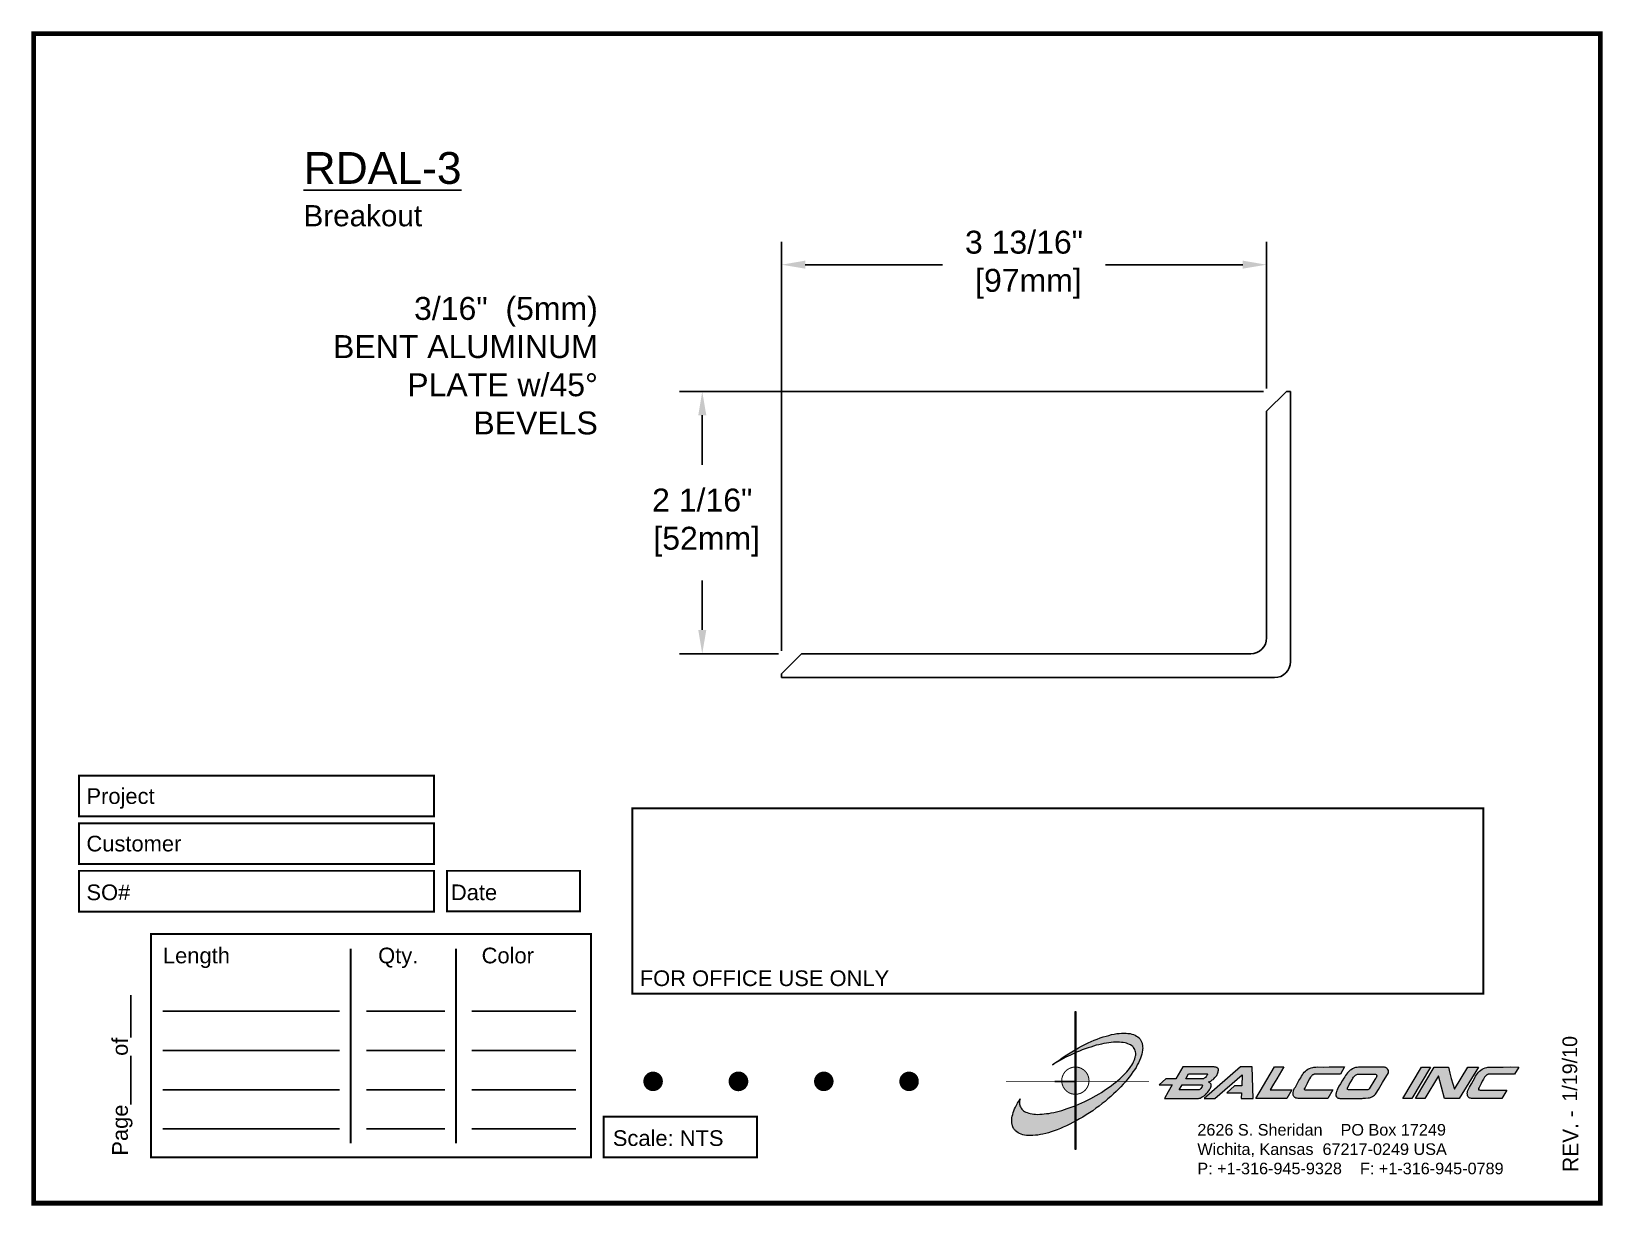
# Paper-space layout 'Layout2' of a CAD drawing. Header units: inches. Extents: x 0.3 to 10.3, y 0.2 to 7.7.
# The model-space entities are those that its viewports show. They can reach past a viewport. Long polylines and large blocks are cut down to what shows.
import ezdxf

# ---------------------------------------------------------------- set-up
doc = ezdxf.new("R2010")
doc.units = ezdxf.units.IN
doc.header["$MEASUREMENT"] = 0
for name, color, linetype in [('Border', 7, 'Continuous'), ('Conditions', 1, 'Continuous'), ('Dimensions', 3, 'Continuous'), ('Metals', 7, 'Continuous'), ('Text', 2, 'Continuous')]:
    doc.layers.add(name, color=color, linetype=linetype)
doc.styles.add('ARIAL', font='arial.ttf')
doc.styles.add('Copyright', font='ERASDEMI.TTF')
doc.dimstyles.new('ARIAL', dxfattribs={"dimtxt": 0.18, "dimasz": 0.1875, "dimexe": 0.18, "dimexo": 0.18, "dimgap": 0.1875, "dimtad": 0, "dimtih": 1, "dimtoh": 1, "dimdec": 4, "dimzin": 0, "dimdsep": 46, "dimlunit": 4, "dimtxsty": 'ARIAL', "dimcen": 0.09, "dimadec": 0, "dimazin": 0, "dimtfac": 1, "dimtdec": 4, "dimtofl": 0, "dimtmove": 0, "dimatfit": 3, "dimfxl": 0, "dimfrac": 2, "dimtolj": 1, "dimtzin": 0, "dimarcsym": 0})

# ---------------------------------------------------------------- blocks, each defined once
blk = doc.blocks.new('CADlogo')
h = blk.add_hatch(color=256)
h.paths.add_polyline_path([(0.918, 1.81), (0.909, 1.81), (0.909, 1.322), (0.918, 1.327)])
h.paths.add_polyline_path([(0.918, 1.285), (0.909, 1.281), (0.909, 1.1), (0.918, 1.1)])
h.paths.add_polyline_path([(0.918, 0.917), (0.909, 0.917), (0.909, 0.762), (0.909, 0.753), (0.91, 0.753), (0.918, 0.753)])
h.paths.add_polyline_path([(0.918, 1.091), (0.918, 1.1), (0.91, 1.1), (0.909, 1.1), (0.909, 0.917), (0.918, 0.917), (0.918, 0.919), (0.915, 0.919)])
h.paths.add_polyline_path([(0.918, 0.412), (0.909, 0.407), (0.909, 0.049), (0.918, 0.049)])
h.paths.add_polyline_path([(0.918, 0.753), (0.909, 0.753), (0.909, 0.606), (0.918, 0.609)])
h.paths.add_polyline_path([(0.918, 0.609), (0.909, 0.606), (0.909, 0.407), (0.918, 0.412)])
h.paths.add_polyline_path([(0.918, 1.327), (0.909, 1.322), (0.909, 1.281), (0.918, 1.285)])
h = blk.add_hatch(color=175)
h.paths.add_polyline_path([(0.574, 0.51), (0.543, 0.506), (0.514, 0.502), (0.487, 0.499), (0.459, 0.499), (0.432, 0.497), (0.406, 0.499), (0.382, 0.5), (0.36, 0.502), (0.338, 0.508), (0.318, 0.511), (0.298, 0.519), (0.282, 0.526), (0.265, 0.533), (0.252, 0.543), (0.24, 0.553), (0.234, 0.559), (0.229, 0.564), (0.22, 0.577), (0.212, 0.592), (0.205, 0.607), (0.203, 0.616), (0.201, 0.627), (0.199, 0.643), (0.201, 0.66), (0.201, 0.671), (0.205, 0.682), (0.207, 0.694), (0.19, 0.667), (0.176, 0.641), (0.161, 0.616), (0.148, 0.59), (0.137, 0.566), (0.128, 0.543), (0.119, 0.519), (0.113, 0.495), (0.108, 0.473), (0.104, 0.451), (0.103, 0.44), (0.103, 0.429), (0.101, 0.409), (0.103, 0.391), (0.104, 0.38), (0.106, 0.371), (0.11, 0.352), (0.115, 0.336), (0.124, 0.318), (0.13, 0.31), (0.135, 0.301), (0.143, 0.294), (0.15, 0.286), (0.165, 0.274), (0.181, 0.263), (0.199, 0.254), (0.22, 0.244), (0.242, 0.237), (0.263, 0.232), (0.289, 0.228), (0.315, 0.226), (0.342, 0.226), (0.371, 0.226), (0.402, 0.23), (0.434, 0.233), (0.467, 0.239), (0.499, 0.246), (0.534, 0.254), (0.571, 0.263), (0.606, 0.275), (0.644, 0.286), (0.682, 0.301), (0.721, 0.318), (0.759, 0.334), (0.799, 0.352), (0.841, 0.371), (0.882, 0.393), (0.909, 0.407), (0.909, 0.606), (0.884, 0.596), (0.847, 0.583), (0.81, 0.57), (0.774, 0.559), (0.739, 0.548), (0.704, 0.537), (0.671, 0.53), (0.638, 0.522), (0.606, 0.515)])
h.paths.add_polyline_path([(1.18, 0.738), (1.109, 0.698), (1.034, 0.661), (0.957, 0.627), (0.918, 0.609), (0.918, 0.412), (0.924, 0.414), (0.964, 0.438), (1.006, 0.462), (1.05, 0.489), (1.092, 0.517), (1.134, 0.544), (1.174, 0.574), (1.215, 0.603), (1.253, 0.634), (1.291, 0.663), (1.328, 0.694), (1.365, 0.725), (1.399, 0.757), (1.432, 0.788), (1.463, 0.819), (1.494, 0.85), (1.524, 0.883), (1.554, 0.917), (1.44, 0.917), (1.429, 0.908), (1.401, 0.886), (1.374, 0.864), (1.343, 0.842), (1.312, 0.822), (1.28, 0.8), (1.248, 0.778), (1.215, 0.758)])
h.paths.add_polyline_path([(1.769, 1.382), (1.767, 1.393), (1.763, 1.404), (1.758, 1.422), (1.749, 1.441), (1.743, 1.45), (1.738, 1.457), (1.73, 1.464), (1.725, 1.472), (1.709, 1.485), (1.692, 1.496), (1.674, 1.506), (1.654, 1.514), (1.632, 1.521), (1.61, 1.527), (1.584, 1.53), (1.559, 1.532), (1.531, 1.532), (1.502, 1.532), (1.471, 1.53), (1.44, 1.527), (1.407, 1.521), (1.374, 1.514), (1.339, 1.505), (1.304, 1.496), (1.268, 1.485), (1.229, 1.472), (1.191, 1.457), (1.152, 1.442), (1.114, 1.426), (1.074, 1.408), (1.034, 1.388), (0.991, 1.367), (0.951, 1.346), (0.918, 1.327), (0.918, 1.285), (0.926, 1.289), (0.964, 1.305), (1.001, 1.32), (1.037, 1.333), (1.074, 1.346), (1.109, 1.356), (1.143, 1.367), (1.178, 1.378), (1.213, 1.386), (1.246, 1.393), (1.277, 1.4), (1.31, 1.406), (1.339, 1.41), (1.368, 1.413), (1.398, 1.417), (1.425, 1.417), (1.452, 1.419), (1.476, 1.417), (1.502, 1.415), (1.524, 1.413), (1.546, 1.408), (1.566, 1.404), (1.584, 1.397), (1.602, 1.389), (1.617, 1.382), (1.632, 1.373), (1.644, 1.362), (1.65, 1.356), (1.655, 1.351), (1.665, 1.338), (1.672, 1.325), (1.677, 1.309), (1.681, 1.294), (1.683, 1.278), (1.683, 1.261), (1.683, 1.252), (1.681, 1.243), (1.677, 1.225), (1.672, 1.207), (1.665, 1.186), (1.655, 1.166), (1.644, 1.146), (1.632, 1.126), (1.619, 1.106), (1.602, 1.084), (1.586, 1.062), (1.568, 1.04), (1.548, 1.018), (1.527, 0.996), (1.504, 0.974), (1.48, 0.952), (1.456, 0.93), (1.44, 0.917), (1.554, 0.917), (1.579, 0.945), (1.602, 0.976), (1.626, 1.007), (1.648, 1.038), (1.668, 1.067), (1.687, 1.097), (1.703, 1.128), (1.719, 1.155), (1.732, 1.185), (1.743, 1.212), (1.752, 1.239), (1.758, 1.252), (1.762, 1.265), (1.767, 1.291), (1.771, 1.314), (1.771, 1.327), (1.773, 1.338), (1.771, 1.362), (1.771, 1.373)])
h.paths.add_polyline_path([(0.867, 1.296), (0.825, 1.271), (0.781, 1.243), (0.741, 1.214), (0.701, 1.186), (0.66, 1.157), (0.622, 1.128), (0.675, 1.161), (0.732, 1.194), (0.79, 1.225), (0.82, 1.239), (0.851, 1.254), (0.909, 1.281), (0.909, 1.322)])
h = blk.add_hatch(color=256)
h.paths.add_polyline_path([(1.074, 0.991), (1.07, 1.001), (1.065, 1.011), (1.059, 1.021), (1.053, 1.03), (1.046, 1.038), (1.039, 1.047), (1.031, 1.054), (1.022, 1.062), (1.014, 1.068), (1.004, 1.074), (0.995, 1.08), (0.985, 1.085), (0.975, 1.089), (0.964, 1.093), (0.954, 1.096), (0.943, 1.098), (0.932, 1.099), (0.921, 1.1), (0.918, 1.1), (0.918, 0.917), (0.94, 0.917), (1.086, 0.917), (1.087, 0.927), (1.086, 0.938), (1.085, 0.949), (1.083, 0.96), (1.081, 0.97), (1.078, 0.981)])
h.paths.add_polyline_path([(0.909, 0.917), (0.739, 0.917), (0.74, 0.91), (0.741, 0.899), (0.743, 0.888), (0.746, 0.878), (0.75, 0.867), (0.754, 0.857), (0.758, 0.847), (0.764, 0.837), (0.77, 0.828), (0.776, 0.819), (0.783, 0.811), (0.791, 0.803), (0.799, 0.795), (0.808, 0.788), (0.817, 0.782), (0.826, 0.776), (0.836, 0.771), (0.846, 0.766), (0.856, 0.762), (0.867, 0.759), (0.877, 0.757), (0.888, 0.755), (0.899, 0.753), (0.909, 0.753)])
h.paths.add_polyline_path([(0.918, 1.1), (0.91, 1.1), (0.909, 1.1), (0.909, 0.917), (0.918, 0.917)])
h = blk.add_hatch(color=256)
h.paths.add_polyline_path([(2.148, 0.874), (2.098, 0.784), (2.049, 0.7), (2.484, 0.7), (2.491, 0.702), (2.501, 0.703), (2.508, 0.705), (2.512, 0.707), (2.517, 0.711), (2.532, 0.72), (2.546, 0.729), (2.554, 0.735), (2.563, 0.74), (2.572, 0.747), (2.581, 0.757), (2.59, 0.768), (2.599, 0.777), (2.616, 0.799), (2.623, 0.811), (2.63, 0.822), (2.636, 0.833), (2.641, 0.844), (2.645, 0.855), (2.647, 0.864), (2.647, 0.879), (2.645, 0.883), (2.641, 0.886), (2.638, 0.892), (2.629, 0.899), (2.619, 0.905), (2.612, 0.91), (2.64, 0.921), (2.658, 0.936), (2.669, 0.943), (2.678, 0.95), (2.694, 0.967), (2.702, 0.976), (2.709, 0.985), (2.716, 0.994), (2.722, 1.005), (2.727, 1.014), (2.731, 1.025), (2.735, 1.038), (2.736, 1.049), (2.738, 1.062), (2.738, 1.073), (2.733, 1.082), (2.727, 1.088), (2.72, 1.093), (2.713, 1.097), (2.704, 1.099), (2.694, 1.1), (2.685, 1.102), (2.674, 1.102), (2.285, 1.102), (2.195, 0.952), (2.069, 0.952), (1.981, 0.874)])
h.paths.add_polyline_path([(2.274, 0.874), (2.53, 0.874), (2.534, 0.865), (2.532, 0.852), (2.524, 0.841), (2.515, 0.828), (2.505, 0.815), (2.493, 0.81), (2.49, 0.808), (2.235, 0.808)], flags=16)
h.paths.add_polyline_path([(2.321, 0.952), (2.356, 1.014), (2.587, 1.014), (2.592, 1.014), (2.597, 1.014), (2.597, 1.003), (2.59, 0.991), (2.583, 0.98), (2.569, 0.966), (2.555, 0.958), (2.546, 0.952), (2.535, 0.952)], flags=16)
h.paths.add_polyline_path([(3.04, 1.002), (3.036, 0.859), (2.941, 0.859), (2.844, 0.773), (3.031, 0.773), (3.027, 0.7), (3.181, 0.7), (3.168, 1.102), (3.02, 1.102), (2.557, 0.7), (2.694, 0.7)])
h.paths.add_polyline_path([(3.214, 0.7), (3.611, 0.7), (3.675, 0.808), (3.397, 0.808), (3.441, 0.881), (3.483, 0.952), (3.574, 1.102), (3.454, 1.102)])
h.paths.add_polyline_path([(3.788, 0.965), (3.766, 0.927), (3.743, 0.885), (3.721, 0.846), (3.71, 0.83), (3.702, 0.811), (3.697, 0.795), (3.693, 0.778), (3.691, 0.769), (3.691, 0.76), (3.691, 0.749), (3.693, 0.74), (3.7, 0.727), (3.708, 0.716), (3.711, 0.714), (3.724, 0.705), (3.733, 0.702), (3.744, 0.702), (3.757, 0.7), (3.774, 0.7), (4.134, 0.7), (4.196, 0.808), (3.854, 0.808), (3.841, 0.808), (3.833, 0.816), (3.836, 0.826), (3.843, 0.841), (3.856, 0.864), (3.869, 0.892), (3.883, 0.921), (3.898, 0.949), (3.914, 0.972), (3.924, 0.983), (3.931, 0.992), (3.943, 1.002), (3.954, 1.008), (3.969, 1.011), (4.297, 1.011), (4.346, 1.102), (4.238, 1.102), (4.15, 1.102), (4.075, 1.1), (3.997, 1.102), (3.982, 1.1), (3.968, 1.1), (3.955, 1.099), (3.942, 1.097), (3.92, 1.089), (3.9, 1.082), (3.889, 1.078), (3.88, 1.073), (3.863, 1.062), (3.849, 1.049), (3.834, 1.035), (3.821, 1.018), (3.81, 1.002), (3.799, 0.983)])
h.paths.add_polyline_path([(4.509, 1.097), (4.496, 1.095), (4.485, 1.093), (4.476, 1.089), (4.465, 1.086), (4.447, 1.077), (4.43, 1.066), (4.421, 1.06), (4.414, 1.055), (4.399, 1.04), (4.386, 1.025), (4.372, 1.011), (4.361, 0.994), (4.35, 0.976), (4.337, 0.96), (4.317, 0.923), (4.297, 0.888), (4.275, 0.855), (4.26, 0.828), (4.255, 0.813), (4.247, 0.799), (4.244, 0.784), (4.242, 0.777), (4.24, 0.769), (4.238, 0.753), (4.238, 0.735), (4.246, 0.722), (4.251, 0.714), (4.253, 0.713), (4.257, 0.711), (4.262, 0.705), (4.269, 0.703), (4.278, 0.702), (4.289, 0.7), (4.564, 0.7), (4.571, 0.7), (4.584, 0.702), (4.613, 0.703), (4.648, 0.707), (4.664, 0.709), (4.677, 0.713), (4.686, 0.716), (4.694, 0.722), (4.705, 0.727), (4.717, 0.735), (4.73, 0.744), (4.741, 0.755), (4.752, 0.769), (4.781, 0.815), (4.833, 0.903), (4.906, 1.025), (4.908, 1.035), (4.908, 1.046), (4.906, 1.051), (4.906, 1.057), (4.9, 1.069), (4.893, 1.08), (4.889, 1.082), (4.888, 1.086), (4.88, 1.089), (4.873, 1.093), (4.866, 1.097), (4.856, 1.1), (4.846, 1.1), (4.844, 1.1), (4.73, 1.1), (4.626, 1.1), (4.58, 1.1), (4.542, 1.099), (4.524, 1.099)])
h.paths.add_polyline_path([(4.527, 1.011), (4.54, 1.011), (4.745, 1.011), (4.752, 1.003), (4.758, 0.998), (4.758, 0.985), (4.756, 0.98), (4.754, 0.974), (4.749, 0.965), (4.743, 0.956), (4.734, 0.941), (4.663, 0.821), (4.648, 0.812), (4.639, 0.81), (4.633, 0.808), (4.622, 0.808), (4.61, 0.808), (4.416, 0.808), (4.398, 0.808), (4.39, 0.813), (4.387, 0.813), (4.385, 0.819), (4.378, 0.825), (4.385, 0.832), (4.408, 0.877), (4.428, 0.914), (4.447, 0.945), (4.454, 0.96), (4.461, 0.971), (4.474, 0.986), (4.487, 0.996), (4.496, 1.002), (4.508, 1.009), (4.516, 1.009)], flags=16)
h.paths.add_polyline_path([(5.089, 0.698), (5.206, 0.698), (5.445, 1.1), (5.33, 1.099)])
h.paths.add_polyline_path([(5.489, 1.099), (5.252, 0.698), (5.37, 0.698), (5.548, 0.987), (5.621, 0.698), (5.811, 0.698), (6.055, 1.099), (5.919, 1.1), (5.749, 0.817), (5.709, 0.954), (5.691, 1.024), (5.672, 1.099)])
h.paths.add_polyline_path([(6.086, 1.06), (6.069, 1.047), (6.056, 1.035), (6.044, 1.018), (6.031, 1.002), (6.02, 0.983), (6.009, 0.965), (5.987, 0.925), (5.965, 0.885), (5.941, 0.846), (5.932, 0.828), (5.923, 0.811), (5.917, 0.795), (5.914, 0.778), (5.912, 0.769), (5.912, 0.758), (5.914, 0.749), (5.916, 0.738), (5.921, 0.725), (5.928, 0.716), (5.936, 0.709), (5.945, 0.705), (5.954, 0.702), (5.965, 0.7), (5.98, 0.7), (5.994, 0.7), (6.355, 0.7), (6.419, 0.806), (6.073, 0.806), (6.056, 0.811), (6.056, 0.821), (6.056, 0.826), (6.064, 0.841), (6.077, 0.864), (6.089, 0.892), (6.104, 0.919), (6.119, 0.947), (6.135, 0.972), (6.144, 0.983), (6.153, 0.992), (6.163, 1), (6.166, 1.003), (6.172, 1.005), (6.178, 1.008), (6.19, 1.011), (6.517, 1.011), (6.569, 1.1), (6.459, 1.102), (6.373, 1.1), (6.296, 1.1), (6.217, 1.1), (6.203, 1.1), (6.19, 1.099), (6.175, 1.099), (6.164, 1.095), (6.141, 1.089), (6.12, 1.082), (6.111, 1.077), (6.102, 1.073)])
blk.add_hatch(color=256).paths.add_polyline_path([(0.918, 0.609), (0.909, 0.606), (0.909, 0.407), (0.918, 0.412)])
for q in [(0.65, 0.917), (0.909, 0.648)]:
    blk.add_line((0.909, 0.917), q)
at = {"color": 7, "lineweight": 0}
for points in [[(0.909, 1.81), (0.918, 1.81), (0.918, 0.049), (0.909, 0.049), (0.909, 1.81)], [(2.738, 1.073), (2.733, 1.082), (2.727, 1.088), (2.72, 1.093), (2.713, 1.097), (2.704, 1.099), (2.694, 1.1), (2.685, 1.102), (2.674, 1.102), (2.285, 1.102), (2.195, 0.952), (2.069, 0.952), (1.981, 0.874), (2.148, 0.874), (2.098, 0.784), (2.049, 0.7), (2.484, 0.7), (2.491, 0.702), (2.501, 0.703), (2.508, 0.705), (2.512, 0.707), (2.517, 0.711), (2.532, 0.72), (2.546, 0.729), (2.554, 0.735), (2.563, 0.74), (2.572, 0.747), (2.581, 0.757), (2.59, 0.768), (2.599, 0.777), (2.616, 0.799), (2.623, 0.811), (2.63, 0.822), (2.636, 0.833), (2.641, 0.844), (2.645, 0.855), (2.647, 0.864), (2.647, 0.874), (2.647, 0.879), (2.645, 0.883), (2.641, 0.886), (2.638, 0.892), (2.629, 0.899), (2.619, 0.905), (2.612, 0.91), (2.64, 0.921), (2.658, 0.936), (2.669, 0.943), (2.678, 0.95), (2.694, 0.967), (2.702, 0.976), (2.709, 0.985), (2.716, 0.994), (2.722, 1.005), (2.727, 1.014), (2.731, 1.025), (2.735, 1.038), (2.736, 1.049), (2.738, 1.062), (2.738, 1.073), (2.738, 1.073)], [(2.587, 0.985), (2.583, 0.98), (2.572, 0.969), (2.565, 0.963), (2.555, 0.958), (2.546, 0.952), (2.535, 0.952), (2.321, 0.952), (2.356, 1.014), (2.587, 1.014), (2.592, 1.014), (2.594, 1.014), (2.596, 1.013), (2.597, 1.011), (2.597, 1.005), (2.596, 1), (2.59, 0.991), (2.587, 0.985), (2.587, 0.985)], [(3.027, 0.7), (3.181, 0.7), (3.168, 1.102), (3.02, 1.102), (2.557, 0.7), (2.694, 0.7), (3.04, 1.002), (3.036, 0.859), (3.038, 0.859), (2.941, 0.859), (2.844, 0.773), (3.031, 0.773), (3.027, 0.7), (3.027, 0.7)], [(3.214, 0.7), (3.454, 1.102), (3.574, 1.102), (3.483, 0.952), (3.441, 0.881), (3.397, 0.808), (3.675, 0.808), (3.611, 0.7), (3.214, 0.7), (3.214, 0.7)], [(3.969, 1.011), (3.96, 1.009), (3.955, 1.007), (3.949, 1.005), (3.946, 1.003), (3.94, 1), (3.931, 0.992), (3.924, 0.983), (3.914, 0.972), (3.898, 0.949), (3.883, 0.921), (3.869, 0.892), (3.856, 0.864), (3.843, 0.841), (3.836, 0.826), (3.834, 0.821), (3.834, 0.817), (3.836, 0.813), (3.839, 0.81), (3.847, 0.808), (3.854, 0.808), (4.196, 0.808), (4.134, 0.7), (3.774, 0.7), (3.757, 0.7), (3.744, 0.702), (3.733, 0.702), (3.724, 0.705), (3.715, 0.711), (3.711, 0.713), (3.708, 0.716), (3.7, 0.727), (3.693, 0.74), (3.691, 0.749), (3.691, 0.76), (3.691, 0.769), (3.693, 0.778), (3.697, 0.795), (3.702, 0.811), (3.71, 0.83), (3.721, 0.846), (3.743, 0.885), (3.766, 0.927), (3.788, 0.965), (3.799, 0.983), (3.81, 1.002), (3.821, 1.018), (3.834, 1.035), (3.849, 1.049), (3.863, 1.062), (3.88, 1.073), (3.889, 1.078), (3.9, 1.082), (3.92, 1.089), (3.942, 1.097), (3.955, 1.099), (3.968, 1.1), (3.982, 1.1), (3.997, 1.102), (4.075, 1.1), (4.15, 1.102), (4.238, 1.102), (4.346, 1.102), (4.297, 1.011), (3.969, 1.011), (3.969, 1.011)], [(4.846, 1.1), (4.844, 1.1), (4.73, 1.1), (4.626, 1.1), (4.58, 1.1), (4.542, 1.099), (4.524, 1.099), (4.509, 1.097), (4.496, 1.095), (4.485, 1.093), (4.476, 1.089), (4.465, 1.086), (4.447, 1.077), (4.43, 1.066), (4.421, 1.06), (4.414, 1.055), (4.399, 1.04), (4.386, 1.025), (4.372, 1.011), (4.361, 0.994), (4.35, 0.976), (4.337, 0.96), (4.317, 0.923), (4.297, 0.888), (4.275, 0.855), (4.26, 0.828), (4.255, 0.813), (4.247, 0.799), (4.244, 0.784), (4.242, 0.777), (4.24, 0.769), (4.238, 0.753), (4.238, 0.735), (4.246, 0.722), (4.251, 0.714), (4.253, 0.713), (4.257, 0.711), (4.262, 0.705), (4.269, 0.703), (4.278, 0.702), (4.289, 0.7), (4.564, 0.7), (4.571, 0.7), (4.584, 0.702), (4.613, 0.703), (4.648, 0.707), (4.664, 0.709), (4.677, 0.713), (4.686, 0.716), (4.694, 0.722), (4.705, 0.727), (4.717, 0.735), (4.73, 0.744), (4.741, 0.755), (4.752, 0.769), (4.781, 0.815), (4.833, 0.903), (4.906, 1.025), (4.908, 1.035), (4.908, 1.046), (4.906, 1.051), (4.906, 1.057), (4.9, 1.069), (4.897, 1.075), (4.893, 1.08), (4.889, 1.082), (4.888, 1.086), (4.88, 1.089), (4.873, 1.093), (4.866, 1.097), (4.856, 1.1), (4.846, 1.1), (4.846, 1.1)], [(4.734, 0.941), (4.663, 0.821), (4.653, 0.815), (4.646, 0.811), (4.639, 0.81), (4.633, 0.808), (4.622, 0.808), (4.61, 0.808), (4.416, 0.808), (4.403, 0.808), (4.396, 0.81), (4.39, 0.813), (4.388, 0.813), (4.386, 0.815), (4.385, 0.819), (4.383, 0.821), (4.383, 0.826), (4.383, 0.83), (4.385, 0.832), (4.408, 0.877), (4.428, 0.914), (4.447, 0.945), (4.454, 0.96), (4.461, 0.971), (4.471, 0.982), (4.478, 0.989), (4.487, 0.996), (4.496, 1.002), (4.505, 1.007), (4.511, 1.009), (4.516, 1.009), (4.527, 1.011), (4.54, 1.011), (4.743, 1.011), (4.749, 1.007), (4.752, 1.003), (4.756, 1), (4.758, 0.994), (4.758, 0.985), (4.756, 0.98), (4.754, 0.974), (4.749, 0.965), (4.743, 0.956), (4.734, 0.941), (4.734, 0.941)], [(5.089, 0.698), (5.33, 1.099), (5.445, 1.1), (5.206, 0.698), (5.091, 0.698), (5.089, 0.698), (5.089, 0.698)], [(5.811, 0.698), (5.621, 0.698), (5.548, 0.987), (5.37, 0.698), (5.252, 0.698), (5.489, 1.099), (5.672, 1.099), (5.691, 1.024), (5.709, 0.954), (5.749, 0.817), (5.919, 1.1), (6.055, 1.099), (5.811, 0.698), (5.811, 0.698)], [(6.19, 1.011), (6.181, 1.009), (6.175, 1.007), (6.172, 1.005), (6.166, 1.003), (6.163, 1), (6.153, 0.992), (6.144, 0.983), (6.135, 0.972), (6.119, 0.947), (6.104, 0.919), (6.089, 0.892), (6.077, 0.864), (6.064, 0.841), (6.056, 0.826), (6.056, 0.821), (6.056, 0.815), (6.058, 0.811), (6.062, 0.81), (6.067, 0.808), (6.077, 0.806), (6.419, 0.806), (6.355, 0.7), (5.994, 0.7), (5.98, 0.7), (5.965, 0.7), (5.954, 0.702), (5.945, 0.705), (5.936, 0.709), (5.932, 0.713), (5.928, 0.716), (5.921, 0.725), (5.916, 0.738), (5.914, 0.749), (5.912, 0.758), (5.912, 0.769), (5.914, 0.778), (5.917, 0.795), (5.923, 0.811), (5.932, 0.828), (5.941, 0.846), (5.965, 0.885), (5.987, 0.925), (6.009, 0.965), (6.02, 0.983), (6.031, 1.002), (6.044, 1.018), (6.056, 1.035), (6.069, 1.047), (6.086, 1.06), (6.102, 1.073), (6.111, 1.077), (6.12, 1.082), (6.141, 1.089), (6.164, 1.095), (6.175, 1.099), (6.19, 1.099), (6.203, 1.1), (6.217, 1.1), (6.296, 1.1), (6.373, 1.1), (6.459, 1.102), (6.569, 1.1), (6.517, 1.011), (6.19, 1.011), (6.19, 1.011)], [(2.484, 0.808), (2.235, 0.808), (2.274, 0.874), (2.524, 0.874), (2.53, 0.872), (2.532, 0.87), (2.533, 0.866), (2.533, 0.863), (2.532, 0.852), (2.524, 0.841), (2.515, 0.828), (2.506, 0.817), (2.501, 0.813), (2.493, 0.81), (2.49, 0.808), (2.486, 0.808), (2.484, 0.808), (2.484, 0.808)]]:
    blk.add_lwpolyline(points, dxfattribs=at)
at = {"color": 175, "lineweight": 0}
blk.add_lwpolyline([(1.758, 1.422), (1.763, 1.404), (1.767, 1.393), (1.769, 1.382), (1.771, 1.373), (1.771, 1.362), (1.773, 1.338), (1.771, 1.327), (1.771, 1.314), (1.767, 1.291), (1.762, 1.265), (1.758, 1.252), (1.752, 1.239), (1.743, 1.212), (1.732, 1.185), (1.719, 1.155), (1.703, 1.128), (1.687, 1.097), (1.668, 1.067), (1.648, 1.038), (1.626, 1.007), (1.602, 0.976), (1.579, 0.945), (1.551, 0.914), (1.524, 0.883), (1.494, 0.85), (1.463, 0.819), (1.432, 0.788), (1.399, 0.757), (1.365, 0.725), (1.328, 0.694), (1.291, 0.663), (1.253, 0.634), (1.215, 0.603), (1.174, 0.574), (1.134, 0.544), (1.092, 0.517), (1.05, 0.489), (1.006, 0.462), (0.964, 0.438), (0.924, 0.414), (0.882, 0.393), (0.841, 0.371), (0.799, 0.352), (0.759, 0.334), (0.721, 0.318), (0.682, 0.301), (0.644, 0.286), (0.606, 0.275), (0.571, 0.263), (0.534, 0.254), (0.499, 0.246), (0.467, 0.239), (0.434, 0.233), (0.402, 0.23), (0.371, 0.226), (0.342, 0.226), (0.315, 0.226), (0.289, 0.228), (0.263, 0.232), (0.242, 0.237), (0.22, 0.244), (0.199, 0.254), (0.181, 0.263), (0.165, 0.274), (0.15, 0.286), (0.143, 0.294), (0.135, 0.301), (0.13, 0.31), (0.124, 0.318), (0.115, 0.336), (0.11, 0.352), (0.106, 0.371), (0.104, 0.38), (0.103, 0.391), (0.101, 0.409), (0.103, 0.429), (0.103, 0.44), (0.104, 0.451), (0.108, 0.473), (0.113, 0.495), (0.119, 0.519), (0.128, 0.543), (0.137, 0.566), (0.148, 0.59), (0.161, 0.616), (0.176, 0.641), (0.19, 0.667), (0.207, 0.694), (0.205, 0.682), (0.201, 0.671), (0.201, 0.66), (0.199, 0.649), (0.199, 0.638), (0.201, 0.627), (0.203, 0.616), (0.205, 0.607), (0.212, 0.592), (0.22, 0.577), (0.229, 0.564), (0.234, 0.559), (0.24, 0.553), (0.252, 0.543), (0.265, 0.533), (0.282, 0.526), (0.298, 0.519), (0.318, 0.511), (0.338, 0.508), (0.36, 0.502), (0.382, 0.5), (0.406, 0.499), (0.432, 0.497), (0.459, 0.499), (0.487, 0.499), (0.514, 0.502), (0.543, 0.506), (0.574, 0.51), (0.606, 0.515), (0.638, 0.522), (0.671, 0.53), (0.704, 0.537), (0.739, 0.548), (0.774, 0.559), (0.81, 0.57), (0.847, 0.583), (0.884, 0.596), (0.92, 0.61), (0.957, 0.627), (1.034, 0.661), (1.109, 0.698), (1.18, 0.738), (1.215, 0.758), (1.248, 0.778), (1.28, 0.8), (1.312, 0.822), (1.343, 0.842), (1.374, 0.864), (1.401, 0.886), (1.429, 0.908), (1.456, 0.93), (1.48, 0.952), (1.504, 0.974), (1.527, 0.996), (1.548, 1.018), (1.568, 1.04), (1.586, 1.062), (1.602, 1.084), (1.619, 1.106), (1.632, 1.126), (1.644, 1.146), (1.655, 1.166), (1.665, 1.186), (1.672, 1.207), (1.677, 1.225), (1.681, 1.243), (1.683, 1.252), (1.683, 1.261), (1.683, 1.278), (1.681, 1.294), (1.677, 1.309), (1.672, 1.325), (1.665, 1.338), (1.655, 1.351), (1.65, 1.356), (1.644, 1.362), (1.632, 1.373), (1.617, 1.382), (1.602, 1.389), (1.584, 1.397), (1.566, 1.404), (1.546, 1.408), (1.524, 1.413), (1.502, 1.415), (1.476, 1.417), (1.452, 1.419), (1.425, 1.417), (1.398, 1.417), (1.368, 1.413), (1.339, 1.41), (1.31, 1.406), (1.277, 1.4), (1.246, 1.393), (1.213, 1.386), (1.178, 1.378), (1.143, 1.367), (1.109, 1.356), (1.074, 1.346), (1.037, 1.333), (1.001, 1.32), (0.964, 1.305), (0.926, 1.289), (0.851, 1.254), (0.82, 1.239), (0.79, 1.225), (0.732, 1.194), (0.675, 1.161), (0.622, 1.128), (0.66, 1.157), (0.701, 1.186), (0.741, 1.214), (0.781, 1.243), (0.825, 1.271), (0.867, 1.296), (0.909, 1.322), (0.951, 1.346), (0.991, 1.367), (1.034, 1.388), (1.074, 1.408), (1.114, 1.426), (1.152, 1.442), (1.191, 1.457), (1.229, 1.472), (1.268, 1.485), (1.304, 1.496), (1.339, 1.505), (1.374, 1.514), (1.407, 1.521), (1.44, 1.527), (1.471, 1.53), (1.502, 1.532), (1.531, 1.532), (1.559, 1.532), (1.584, 1.53), (1.61, 1.527), (1.632, 1.521), (1.654, 1.514), (1.674, 1.506), (1.692, 1.496), (1.709, 1.485), (1.725, 1.472), (1.73, 1.464), (1.738, 1.457), (1.743, 1.45), (1.749, 1.441), (1.758, 1.422), (1.758, 1.422)], dxfattribs=at)
at = {"color": 7, "lineweight": 0, "const_width": 0.0128}
blk.add_lwpolyline([(1.087, 0.927), (1.086, 0.938), (1.085, 0.949), (1.083, 0.96), (1.081, 0.97), (1.078, 0.981), (1.074, 0.991), (1.07, 1.001), (1.065, 1.011), (1.059, 1.021), (1.053, 1.03), (1.046, 1.038), (1.039, 1.047), (1.031, 1.054), (1.022, 1.062), (1.014, 1.068), (1.004, 1.074), (0.995, 1.08), (0.985, 1.085), (0.975, 1.089), (0.964, 1.093), (0.954, 1.096), (0.943, 1.098), (0.932, 1.099), (0.921, 1.1), (0.91, 1.1), (0.899, 1.1), (0.888, 1.099), (0.877, 1.097), (0.867, 1.094), (0.856, 1.091), (0.846, 1.087), (0.836, 1.082), (0.826, 1.077), (0.817, 1.071), (0.808, 1.065), (0.799, 1.058), (0.791, 1.05), (0.783, 1.043), (0.776, 1.034), (0.77, 1.025), (0.764, 1.016), (0.758, 1.006), (0.754, 0.996), (0.75, 0.986), (0.746, 0.976), (0.743, 0.965), (0.741, 0.954), (0.74, 0.943), (0.739, 0.932), (0.739, 0.921), (0.74, 0.91), (0.741, 0.899), (0.743, 0.888), (0.746, 0.878), (0.75, 0.867), (0.754, 0.857), (0.758, 0.847), (0.764, 0.837), (0.77, 0.828), (0.776, 0.819), (0.783, 0.811), (0.791, 0.803), (0.799, 0.795), (0.808, 0.788), (0.817, 0.782), (0.826, 0.776), (0.836, 0.771), (0.846, 0.766), (0.856, 0.762), (0.867, 0.759), (0.877, 0.757), (0.888, 0.755), (0.899, 0.753), (0.91, 0.753), (0.921, 0.753), (0.932, 0.754), (0.943, 0.756), (0.954, 0.758), (0.964, 0.761), (0.975, 0.764), (0.985, 0.769), (0.995, 0.773), (1.004, 0.779), (1.014, 0.785), (1.022, 0.792), (1.031, 0.799), (1.039, 0.807), (1.046, 0.815), (1.053, 0.824), (1.059, 0.833), (1.065, 0.842), (1.07, 0.852), (1.074, 0.862), (1.078, 0.872), (1.081, 0.883), (1.083, 0.894), (1.085, 0.905), (1.086, 0.916), (1.087, 0.927)], dxfattribs=at)
at = {"color": 7, "lineweight": 0}
blk.add_lwpolyline([(1.853, 0.917, 0.0091, 0.0091, 0), (0.029, 0.917, 0.00366, 0.00366, 0), (0.029, 0.917, 0.00366, 0.00366, 0)], format="xyseb", dxfattribs=at)
blk = doc.blocks.new('ACADlogo')
blk.add_blockref('CADlogo', (-0.011, 7.152))
blk = doc.blocks.new('EJCNosingDetailSheet')
at = {"layer": 'Border', "color": 253}
for p, q in [((0.823, 1.224), (1.95, 1.224)), ((2.122, 1.224), (2.622, 1.224)), ((2.794, 1.224), (3.457, 1.224)), ((0.823, 0.974), (1.95, 0.974)), ((2.122, 0.974), (2.622, 0.974)), ((2.794, 0.974), (3.457, 0.974)), ((0.823, 0.724), (1.95, 0.724)), ((2.122, 0.724), (2.622, 0.724)), ((2.794, 0.724), (3.457, 0.724)), ((0.823, 0.474), (1.95, 0.474)), ((2.122, 0.474), (2.622, 0.474)), ((2.794, 0.474), (3.457, 0.474))]:
    blk.add_line(p, q, dxfattribs=at)
at = {"layer": 'Border'}
for points, const_width in [([(0, 7.461), (9.993, 7.461), (9.993, 0), (0, 0)], 0.03), ([(0.289, 2.727), (2.554, 2.727), (2.554, 2.467), (0.289, 2.467)], 0.0125), ([(9.247, 1.336), (3.818, 1.336), (3.818, 2.519), (9.247, 2.519)], 0.0125), ([(0.289, 2.423), (2.554, 2.423), (2.554, 2.164), (0.289, 2.164)], 0.0125), ([(0.289, 2.12), (2.554, 2.12), (2.554, 1.86), (0.289, 1.86)], 0.0125), ([(2.636, 1.861), (2.636, 2.12), (3.484, 2.12), (3.484, 1.861)], 0.0125), ([(3.554, 0.292), (0.747, 0.292), (0.747, 1.718), (3.554, 1.718)], 0.0125), ([(3.635, 0.552), (4.614, 0.552), (4.614, 0.293), (3.635, 0.293)], 0.0125)]:
    blk.add_lwpolyline(points, close=True, dxfattribs=dict(at, const_width=const_width))
at = {"layer": 'Border', "const_width": 0.0125}
for points in [[(2.022, 1.623), (2.022, 0.382)], [(2.693, 1.623), (2.693, 0.382)]]:
    blk.add_lwpolyline(points, dxfattribs=at)
at = {"layer": 'Border', "color": 175, "const_width": 0.0625}
for points in [[(3.92, 0.777, 1), (3.982, 0.777, 1)], [(4.464, 0.777, 1), (4.527, 0.777, 1)], [(5.009, 0.777, 1), (5.071, 0.777, 1)], [(5.553, 0.777, 1), (5.615, 0.777, 1)]]:
    blk.add_lwpolyline(points, format="xyb", close=True, dxfattribs=at)
at = {"layer": 'Border', "xscale": 0.5, "yscale": 0.5, "zscale": 0.5}
blk.add_blockref('ACADlogo', (6.194, -3.258), dxfattribs=at)
at = {"layer": 'Border', "style": 'ARIAL'}
for s, p in [('Project', (0.336, 2.547)), ('Customer', (0.336, 2.244)), ('SO#', (0.336, 1.933)), ('Date', (2.661, 1.933)), ('Length', (0.824, 1.53)), ('Qty.', (2.197, 1.53)), ('Color', (2.857, 1.53)), ('FOR OFFICE USE ONLY', (3.866, 1.385)), ('Scale: NTS', (3.694, 0.365))]:
    blk.add_text(s, height=0.1, dxfattribs=at).set_placement(p)
blk.add_text('Page%%u        %%uof%%u       ', height=0.1, rotation=90, dxfattribs=at).set_placement((0.6, 0.303))
at = {"layer": 'Border', "insert": (7.423, 0.505), "char_height": 0.074, "width": 2.3438, "attachment_point": 1, "style": 'ARIAL'}
blk.add_mtext('2626 S. Sheridan    PO Box 17249\\PWichita, Kansas  67217-0249 USA \\PP: +1-316-945-9328    F: +1-316-945-0789', dxfattribs=at)
blk = doc.blocks.new('RevisionTag')
at = {"style": 'Copyright', "flags": 4}
blk.add_attdef('REVISIONDATE', (-0.147, 0.648), '', height=0.0938, rotation=90, dxfattribs=at)
at = {"layer": 'Border', "style": 'Copyright'}
blk.add_text('REV. -', height=0.1, rotation=90, dxfattribs=at).set_placement((-0.14, 0.199))
blk = doc.blocks.new('PLATE4')
at = {"layer": 'Metals'}
for p, q in [((6.796, 7.832), (6.64, 7.676)), ((6.796, 7.832), (6.827, 7.832)), ((6.827, 5.707), (6.827, 7.832)), ((6.64, 5.894), (6.64, 7.676)), ((2.827, 5.613), (2.984, 5.769)), ((2.984, 5.769), (6.515, 5.769)), ((2.827, 5.582), (2.827, 5.613)), ((2.827, 5.582), (6.702, 5.582))]:
    blk.add_line(p, q, dxfattribs=at)
for centre in [(6.515, 5.894), (6.702, 5.707)]:
    blk.add_arc(centre, 0.125, 270, 0, dxfattribs=at)
blk = doc.blocks.new('*D19')
at = {"layer": 'Defpoints', "color": 0}
for p in [(23.182, 8.877), (23.182, 7.725), (19.37, 5.662)]:
    blk.add_point(p, dxfattribs=at)
at = {"layer": 'Dimensions', "color": 0, "lineweight": -2}
for p, q in [((19.37, 5.842), (19.37, 9.057)), ((23.182, 7.905), (23.182, 9.057)), ((19.557, 8.877), (20.636, 8.877)), ((22.995, 8.877), (21.917, 8.877))]:
    blk.add_line(p, q, dxfattribs=at)
at = {"layer": 'Dimensions', "color": 0}
for points in [[(19.557, 8.909), (19.557, 8.846), (19.37, 8.877)], [(22.995, 8.909), (22.995, 8.846), (23.182, 8.877)]]:
    blk.add_solid(points, dxfattribs=at)
at = {"layer": 'Dimensions', "color": 0, "insert": (21.276, 8.877), "char_height": 0.18, "attachment_point": 5, "style": 'ARIAL'}
blk.add_mtext('\\A1;3 13/16"\\P [97mm]', dxfattribs=at)
blk = doc.blocks.new('*D20')
at = {"layer": 'Defpoints', "color": 0}
for p in [(23.339, 7.881), (18.747, 5.819), (19.527, 5.819)]:
    blk.add_point(p, dxfattribs=at)
at = {"layer": 'Dimensions', "color": 0, "lineweight": -2}
for p, q in [((23.159, 7.881), (18.567, 7.881)), ((18.747, 7.694), (18.747, 7.304)), ((18.747, 6.006), (18.747, 6.396)), ((19.347, 5.819), (18.567, 5.819))]:
    blk.add_line(p, q, dxfattribs=at)
at = {"layer": 'Dimensions', "color": 0}
for points in [[(18.716, 7.694), (18.779, 7.694), (18.747, 7.881)], [(18.716, 6.006), (18.779, 6.006), (18.747, 5.819)]]:
    blk.add_solid(points, dxfattribs=at)
at = {"layer": 'Dimensions', "color": 0, "insert": (18.747, 6.85), "char_height": 0.18, "attachment_point": 5, "style": 'ARIAL'}
blk.add_mtext('\\A1;2 1/16"\\P [52mm]', dxfattribs=at)

msp = doc.modelspace()

# ---------------------------------------------------------------- block references
at = {"layer": 'Conditions'}
msp.add_blockref('PLATE4', (16.5428, 0.04956), dxfattribs=at)

# ---------------------------------------------------------------- texts
at = {"layer": 'Text', "insert": (15.61334, 9.76235), "char_height": 0.25, "width": 4.9391187, "attachment_point": 1, "style": 'ARIAL'}
msp.add_mtext('{\\LRDAL-3\\P\\H0.6667x;\\lBreakout}', dxfattribs=at)
at = {"layer": 'Text', "insert": (17.92637, 8.08201), "char_height": 0.18, "attachment_point": 6, "style": 'ARIAL'}
msp.add_mtext('3/16"  (5mm)\\PBENT ALUMINUM\\PPLATE w/45°\\PBEVELS', dxfattribs=at)

# ---------------------------------------------------------------- dimensions: what is measured, and where the dimension line sits
at = {"layer": 'Dimensions'}
dim = msp.add_linear_dim(base=(23.18236, 8.87745), p1=(19.36986, 5.66207), p2=(23.18236, 7.72511), dimstyle='ARIAL', override={"dimpost": '\\X'}, dxfattribs=at)
dim.commit()
dim.dimension.update_dxf_attribs({"geometry": '*D19', "text_midpoint": (21.27611, 8.87745), "dimtype": 160})
dim = msp.add_linear_dim(base=(18.74733, 5.81886), p1=(23.33861, 7.88136), p2=(19.52665, 5.81886), angle=90, dimstyle='ARIAL', override={"dimpost": '\\X'}, dxfattribs=at)
dim.commit()
dim.dimension.update_dxf_attribs({"geometry": '*D20', "text_midpoint": (18.74733, 6.85011), "dimtype": 160})

psp = doc.layouts.new('Layout2')

# ---------------------------------------------------------------- block references
psp.add_blockref('EJCNosingDetailSheet', (0.295, 0.235))
ref = psp.add_blockref('RevisionTag', (10.288, 0.235))
ref.add_attrib('REVISIONDATE', '1/19/10', (10.141, 0.883), dxfattribs={"height": 0.0938, "rotation": 90, "style": 'Copyright'})

# ---------------------------------------------------------------- viewports
at = {"layer": '0'}
psp.add_viewport(center=(5.292, 3.964), size=(9.995, 7.45124), view_center_point=(19.64955, 6.09511), view_height=9.1802722, dxfattribs=at)

doc.saveas('drawing.dxf')
